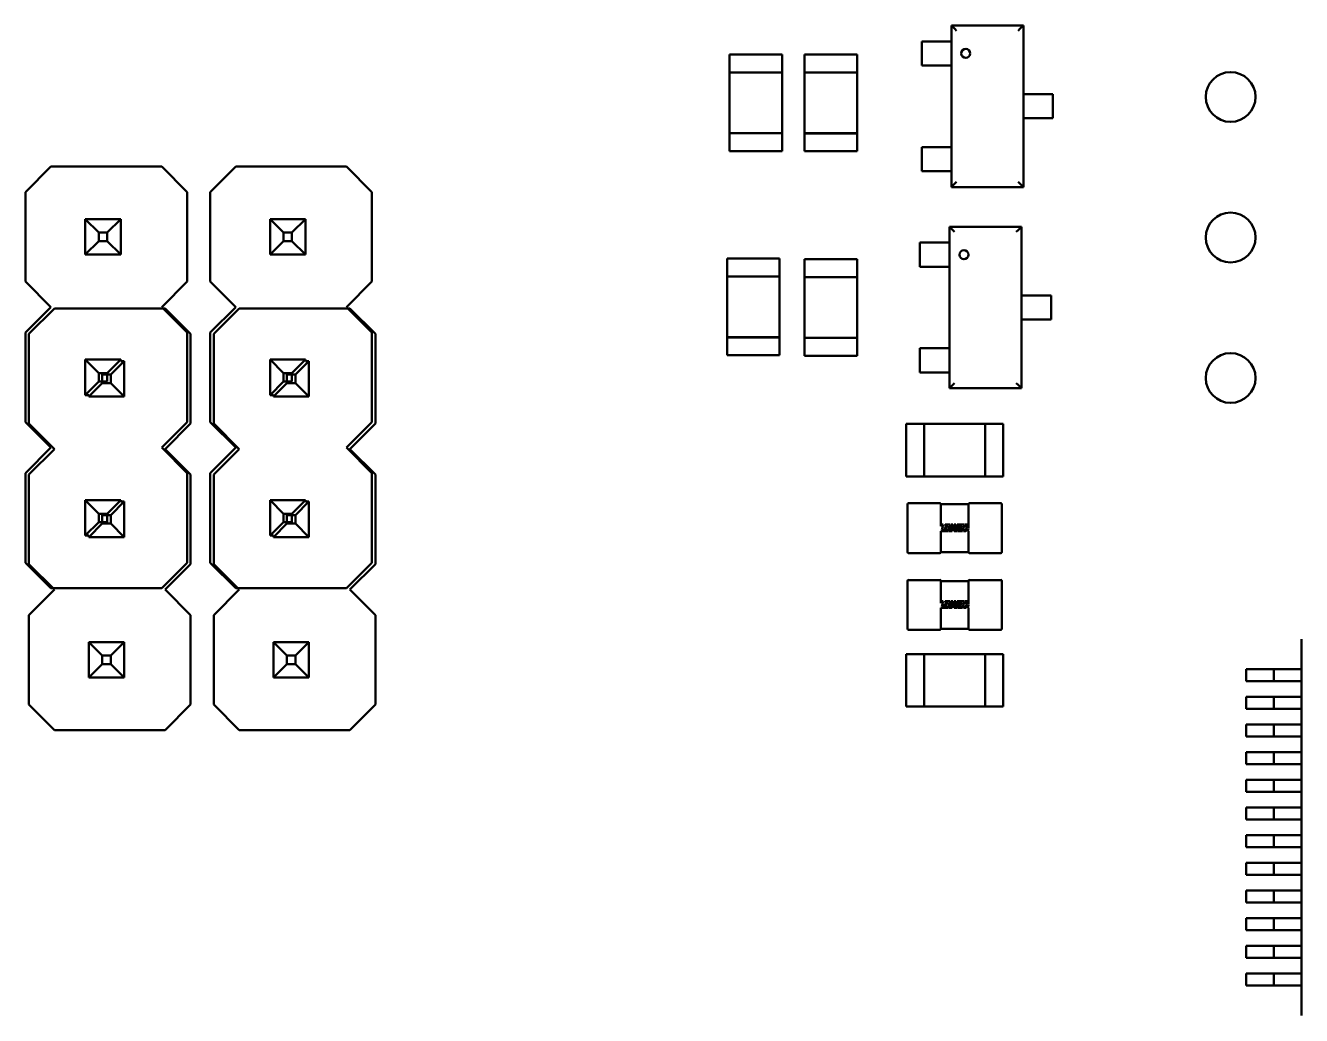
# Model space of a CAD drawing. Header units: millimetres. Extents: x -106 to 841, y -50 to 594.
# Drawn here: x 234.94 to 257.99, y 335.96 to 353.85 of the extents above; entities that cross this region are included whole.
import ezdxf

# ---------------------------------------------------------------- set-up
doc = ezdxf.new("R2010")
doc.units = ezdxf.units.MM
doc.layers.add('Visible (ISO)', color=7, linetype='Continuous', lineweight=50)

msp = doc.modelspace()

# ---------------------------------------------------------------- linework, layer by layer
at = {"layer": 'Visible (ISO)'}
for p, q in [((251.666, 350.929), (251.666, 353.849)), ((251.666, 353.849), (251.727, 353.788)), ((251.666, 353.849), (252.966, 353.849)), ((252.966, 353.849), (252.904, 353.788)), ((252.966, 350.929), (252.966, 353.849)), ((251.759, 353.756), (251.727, 353.788)), ((252.904, 353.788), (252.872, 353.756)), ((251.131, 353.562), (251.288, 353.562)), ((251.131, 353.127), (251.131, 353.562)), ((251.288, 353.562), (251.394, 353.562)), ((251.394, 353.562), (251.435, 353.562)), ((251.542, 353.562), (251.435, 353.562)), ((251.542, 353.562), (251.666, 353.562)), ((251.666, 353.127), (251.666, 353.562)), ((247.658, 353.002), (247.658, 353.326)), ((247.658, 353.326), (248.607, 353.326)), ((248.607, 353.326), (248.607, 353.002)), ((249.013, 353.001), (249.013, 353.325)), ((249.013, 353.325), (249.962, 353.325)), ((249.962, 353.325), (249.962, 353.001)), ((248.607, 353.002), (247.658, 353.002)), ((247.658, 351.902), (247.658, 353.001)), ((247.658, 353.001), (248.607, 353.001)), ((248.607, 353.001), (248.607, 351.902)), ((249.962, 353.001), (249.013, 353.001)), ((249.013, 351.901), (249.013, 353)), ((249.013, 353), (249.962, 353)), ((249.962, 353), (249.962, 351.901)), ((251.131, 353.127), (251.288, 353.127)), ((251.288, 353.127), (251.394, 353.127)), ((251.394, 353.127), (251.435, 353.127)), ((251.542, 353.127), (251.435, 353.127)), ((251.542, 353.127), (251.666, 353.127)), ((252.966, 352.607), (253.09, 352.607)), ((252.966, 352.172), (252.966, 352.607)), ((253.09, 352.607), (253.196, 352.607)), ((253.237, 352.607), (253.196, 352.607)), ((253.344, 352.607), (253.237, 352.607)), ((253.344, 352.607), (253.501, 352.607)), ((253.501, 352.172), (253.501, 352.607)), ((252.966, 352.172), (253.09, 352.172)), ((253.09, 352.172), (253.196, 352.172)), ((253.237, 352.172), (253.196, 352.172)), ((253.344, 352.172), (253.237, 352.172)), ((253.344, 352.172), (253.501, 352.172)), ((248.607, 351.902), (247.658, 351.902)), ((247.658, 351.577), (247.658, 351.901)), ((247.658, 351.901), (248.607, 351.901)), ((248.607, 351.901), (248.607, 351.577)), ((249.962, 351.901), (249.013, 351.901)), ((249.013, 351.576), (249.013, 351.9)), ((249.013, 351.9), (249.962, 351.9)), ((249.962, 351.9), (249.962, 351.576)), ((248.607, 351.577), (247.658, 351.577)), ((249.962, 351.576), (249.013, 351.576)), ((251.131, 351.652), (251.288, 351.652)), ((251.131, 351.217), (251.131, 351.652)), ((251.288, 351.652), (251.394, 351.652)), ((251.394, 351.652), (251.435, 351.652)), ((251.542, 351.652), (251.435, 351.652)), ((251.542, 351.652), (251.666, 351.652)), ((251.666, 351.217), (251.666, 351.652)), ((234.939, 350.84), (235.399, 351.3)), ((237.399, 351.3), (235.399, 351.3)), ((237.399, 351.3), (237.859, 350.84)), ((238.276, 350.84), (238.736, 351.3)), ((240.736, 351.3), (238.736, 351.3)), ((240.736, 351.3), (241.196, 350.84)), ((251.131, 351.217), (251.288, 351.217)), ((251.288, 351.217), (251.394, 351.217)), ((251.394, 351.217), (251.435, 351.217)), ((251.542, 351.217), (251.435, 351.217)), ((251.542, 351.217), (251.666, 351.217)), ((251.666, 350.929), (251.727, 350.991)), ((251.666, 350.929), (252.966, 350.929)), ((251.759, 351.023), (251.727, 350.991)), ((252.872, 351.023), (252.904, 350.991)), ((252.966, 350.929), (252.904, 350.991)), ((234.939, 349.22), (234.939, 350.84)), ((237.859, 350.84), (237.859, 349.22)), ((238.276, 349.22), (238.276, 350.84)), ((241.196, 350.84), (241.196, 349.22)), ((236.019, 350.35), (236.262, 350.106)), ((236.019, 349.71), (236.019, 350.35)), ((236.019, 350.35), (236.659, 350.35)), ((236.659, 350.35), (236.416, 350.106)), ((236.659, 350.35), (236.659, 349.71)), ((239.356, 350.35), (239.599, 350.106)), ((239.356, 349.71), (239.356, 350.35)), ((239.356, 350.35), (239.996, 350.35)), ((239.996, 350.35), (239.752, 350.106)), ((239.996, 350.35), (239.996, 349.71)), ((251.632, 347.292), (251.632, 350.212)), ((251.632, 350.212), (251.693, 350.151)), ((251.632, 350.212), (252.932, 350.212)), ((252.932, 350.212), (252.87, 350.151)), ((252.932, 347.292), (252.932, 350.212)), ((236.262, 349.953), (236.019, 349.71)), ((236.262, 350.106), (236.262, 349.953)), ((236.416, 350.106), (236.262, 350.106)), ((236.262, 349.953), (236.416, 349.953)), ((236.416, 349.953), (236.416, 350.106)), ((236.416, 349.953), (236.659, 349.71)), ((239.599, 349.953), (239.356, 349.71)), ((239.599, 350.106), (239.599, 349.953)), ((239.752, 350.106), (239.599, 350.106)), ((239.599, 349.953), (239.752, 349.953)), ((239.752, 349.953), (239.752, 350.106)), ((239.752, 349.953), (239.996, 349.71)), ((251.725, 350.119), (251.693, 350.151)), ((252.87, 350.151), (252.838, 350.119)), ((236.659, 349.71), (236.019, 349.71)), ((239.996, 349.71), (239.356, 349.71)), ((251.097, 349.925), (251.254, 349.925)), ((251.097, 349.49), (251.097, 349.925)), ((251.254, 349.925), (251.36, 349.925)), ((251.36, 349.925), (251.401, 349.925)), ((251.508, 349.925), (251.401, 349.925)), ((251.508, 349.925), (251.632, 349.925)), ((251.632, 349.49), (251.632, 349.925)), ((247.613, 349.314), (247.613, 349.638)), ((247.613, 349.638), (248.562, 349.638)), ((248.562, 349.638), (248.562, 349.314)), ((249.013, 349.303), (249.013, 349.627)), ((249.013, 349.627), (249.962, 349.627)), ((249.962, 349.627), (249.962, 349.303)), ((251.097, 349.49), (251.254, 349.49)), ((251.254, 349.49), (251.36, 349.49)), ((251.36, 349.49), (251.401, 349.49)), ((251.508, 349.49), (251.401, 349.49)), ((251.508, 349.49), (251.632, 349.49)), ((248.562, 349.314), (247.613, 349.314)), ((247.613, 348.214), (247.613, 349.313)), ((247.613, 349.313), (248.562, 349.313)), ((248.562, 349.313), (248.562, 348.214)), ((249.962, 349.303), (249.013, 349.303)), ((249.013, 348.203), (249.013, 349.302)), ((249.013, 349.302), (249.962, 349.302)), ((249.962, 349.302), (249.962, 348.203)), ((235.399, 348.76), (234.939, 349.22)), ((237.859, 349.22), (237.399, 348.76)), ((238.736, 348.76), (238.276, 349.22)), ((241.196, 349.22), (240.736, 348.76)), ((252.932, 348.97), (253.056, 348.97)), ((252.932, 348.535), (252.932, 348.97)), ((253.056, 348.97), (253.162, 348.97)), ((253.203, 348.97), (253.162, 348.97)), ((253.31, 348.97), (253.203, 348.97)), ((253.31, 348.97), (253.467, 348.97)), ((253.467, 348.535), (253.467, 348.97)), ((234.939, 348.3), (235.399, 348.76)), ((235.002, 348.274), (235.462, 348.734)), ((237.462, 348.734), (235.462, 348.734)), ((237.399, 348.76), (237.859, 348.3)), ((237.462, 348.734), (237.922, 348.274)), ((238.276, 348.3), (238.736, 348.76)), ((238.339, 348.274), (238.799, 348.734)), ((240.799, 348.734), (238.799, 348.734)), ((240.736, 348.76), (241.196, 348.3)), ((240.799, 348.734), (241.259, 348.274)), ((252.932, 348.535), (253.056, 348.535)), ((253.056, 348.535), (253.162, 348.535)), ((253.203, 348.535), (253.162, 348.535)), ((253.31, 348.535), (253.203, 348.535)), ((253.31, 348.535), (253.467, 348.535)), ((234.939, 346.68), (234.939, 348.3)), ((235.002, 346.654), (235.002, 348.274)), ((237.859, 348.3), (237.859, 346.68)), ((237.922, 348.274), (237.922, 346.654)), ((238.276, 346.68), (238.276, 348.3)), ((238.339, 346.654), (238.339, 348.274)), ((241.196, 348.3), (241.196, 346.68)), ((241.259, 348.274), (241.259, 346.654)), ((248.562, 348.214), (247.613, 348.214)), ((247.613, 347.889), (247.613, 348.213)), ((247.613, 348.213), (248.562, 348.213)), ((248.562, 348.213), (248.562, 347.889)), ((249.962, 348.203), (249.013, 348.203)), ((249.013, 347.878), (249.013, 348.202)), ((249.013, 348.202), (249.962, 348.202)), ((249.962, 348.202), (249.962, 347.878)), ((248.562, 347.889), (247.613, 347.889)), ((249.962, 347.878), (249.013, 347.878)), ((251.097, 348.015), (251.254, 348.015)), ((251.097, 347.58), (251.097, 348.015)), ((251.254, 348.015), (251.36, 348.015)), ((251.36, 348.015), (251.401, 348.015)), ((251.508, 348.015), (251.401, 348.015)), ((251.508, 348.015), (251.632, 348.015)), ((251.632, 347.58), (251.632, 348.015)), ((236.019, 347.81), (236.262, 347.566)), ((236.019, 347.17), (236.019, 347.81)), ((236.019, 347.81), (236.659, 347.81)), ((236.659, 347.81), (236.416, 347.566)), ((236.722, 347.784), (236.479, 347.541)), ((236.659, 347.81), (236.659, 347.784)), ((236.659, 347.784), (236.722, 347.784)), ((236.722, 347.784), (236.722, 347.144)), ((239.356, 347.81), (239.599, 347.566)), ((239.356, 347.17), (239.356, 347.81)), ((239.356, 347.81), (239.996, 347.81)), ((239.996, 347.81), (239.752, 347.566)), ((240.059, 347.784), (239.815, 347.541)), ((239.996, 347.81), (239.996, 347.784)), ((239.996, 347.784), (240.059, 347.784)), ((240.059, 347.784), (240.059, 347.144)), ((236.262, 347.413), (236.019, 347.17)), ((236.262, 347.566), (236.262, 347.413)), ((236.416, 347.566), (236.262, 347.566)), ((236.262, 347.413), (236.416, 347.413)), ((236.325, 347.541), (236.325, 347.387)), ((236.479, 347.541), (236.325, 347.541)), ((236.416, 347.413), (236.416, 347.566)), ((236.479, 347.387), (236.479, 347.541)), ((239.599, 347.413), (239.356, 347.17)), ((239.599, 347.566), (239.599, 347.413)), ((239.752, 347.566), (239.599, 347.566)), ((239.599, 347.413), (239.752, 347.413)), ((239.662, 347.541), (239.662, 347.387)), ((239.815, 347.541), (239.662, 347.541)), ((239.752, 347.413), (239.752, 347.566)), ((239.815, 347.387), (239.815, 347.541)), ((251.097, 347.58), (251.254, 347.58)), ((251.254, 347.58), (251.36, 347.58)), ((251.36, 347.58), (251.401, 347.58)), ((251.508, 347.58), (251.401, 347.58)), ((251.508, 347.58), (251.632, 347.58)), ((236.082, 347.17), (236.019, 347.17)), ((236.325, 347.387), (236.082, 347.144)), ((236.082, 347.144), (236.082, 347.17)), ((236.325, 347.387), (236.479, 347.387)), ((236.479, 347.387), (236.722, 347.144)), ((239.419, 347.17), (239.356, 347.17)), ((239.662, 347.387), (239.419, 347.144)), ((239.419, 347.144), (239.419, 347.17)), ((239.662, 347.387), (239.815, 347.387)), ((239.815, 347.387), (240.059, 347.144)), ((251.632, 347.292), (251.693, 347.354)), ((251.632, 347.292), (252.932, 347.292)), ((251.725, 347.386), (251.693, 347.354)), ((252.838, 347.386), (252.87, 347.354)), ((252.932, 347.292), (252.87, 347.354)), ((236.722, 347.144), (236.082, 347.144)), ((240.059, 347.144), (239.419, 347.144)), ((235.399, 346.22), (234.939, 346.68)), ((235.462, 346.194), (235.002, 346.654)), ((237.859, 346.68), (237.399, 346.22)), ((237.922, 346.654), (237.462, 346.194)), ((238.736, 346.22), (238.276, 346.68)), ((238.799, 346.194), (238.339, 346.654)), ((241.196, 346.68), (240.736, 346.22)), ((241.259, 346.654), (240.799, 346.194)), ((250.851, 345.7), (250.851, 346.649)), ((250.851, 346.649), (251.175, 346.649)), ((251.175, 346.649), (251.175, 345.7)), ((251.176, 345.7), (251.176, 346.649)), ((251.176, 346.649), (252.275, 346.649)), ((252.275, 346.649), (252.275, 345.7)), ((252.276, 345.7), (252.276, 346.649)), ((252.276, 346.649), (252.6, 346.649)), ((252.6, 346.649), (252.6, 345.7)), ((234.939, 345.76), (235.399, 346.22)), ((235.002, 345.734), (235.462, 346.194)), ((237.399, 346.22), (237.859, 345.76)), ((237.462, 346.194), (237.922, 345.734)), ((238.276, 345.76), (238.736, 346.22)), ((238.339, 345.734), (238.799, 346.194)), ((240.736, 346.22), (241.196, 345.76)), ((240.799, 346.194), (241.259, 345.734)), ((234.939, 344.14), (234.939, 345.76)), ((235.002, 344.114), (235.002, 345.734)), ((237.859, 345.76), (237.859, 344.14)), ((237.922, 345.734), (237.922, 344.114)), ((238.276, 344.14), (238.276, 345.76)), ((238.339, 344.114), (238.339, 345.734)), ((241.196, 345.76), (241.196, 344.14)), ((241.259, 345.734), (241.259, 344.114)), ((251.175, 345.7), (250.851, 345.7)), ((252.275, 345.7), (251.176, 345.7)), ((252.6, 345.7), (252.276, 345.7)), ((236.019, 345.27), (236.262, 345.026)), ((236.019, 344.63), (236.019, 345.27)), ((236.019, 345.27), (236.659, 345.27)), ((236.659, 345.27), (236.416, 345.026)), ((236.722, 345.244), (236.479, 345.001)), ((236.659, 345.27), (236.659, 345.244)), ((236.659, 345.244), (236.722, 345.244)), ((236.722, 345.244), (236.722, 344.604)), ((239.356, 345.27), (239.599, 345.026)), ((239.356, 344.63), (239.356, 345.27)), ((239.356, 345.27), (239.996, 345.27)), ((239.996, 345.27), (239.752, 345.026)), ((240.059, 345.244), (239.815, 345.001)), ((239.996, 345.27), (239.996, 345.244)), ((239.996, 345.244), (240.059, 345.244)), ((240.059, 345.244), (240.059, 344.604)), ((250.876, 344.333), (250.876, 345.196)), ((250.894, 345.214), (251.457, 345.214)), ((251.476, 345.196), (251.976, 345.196)), ((251.476, 345.177), (251.476, 345.196)), ((251.476, 344.798), (251.476, 345.177)), ((251.976, 345.177), (251.976, 345.196)), ((251.976, 344.772), (251.976, 345.177)), ((251.994, 345.214), (252.557, 345.214)), ((252.576, 345.196), (252.576, 344.333)), ((236.262, 344.873), (236.019, 344.63)), ((236.262, 345.026), (236.262, 344.873)), ((236.416, 345.026), (236.262, 345.026)), ((236.262, 344.873), (236.416, 344.873)), ((236.325, 345.001), (236.325, 344.847)), ((236.479, 345.001), (236.325, 345.001)), ((236.416, 344.873), (236.416, 345.026)), ((236.479, 344.847), (236.479, 345.001)), ((239.599, 344.873), (239.356, 344.63)), ((239.599, 345.026), (239.599, 344.873)), ((239.752, 345.026), (239.599, 345.026)), ((239.599, 344.873), (239.752, 344.873)), ((239.662, 345.001), (239.662, 344.847)), ((239.815, 345.001), (239.662, 345.001)), ((239.752, 344.873), (239.752, 345.026)), ((239.815, 344.847), (239.815, 345.001)), ((236.082, 344.63), (236.019, 344.63)), ((236.325, 344.847), (236.082, 344.604)), ((236.082, 344.604), (236.082, 344.63)), ((236.325, 344.847), (236.479, 344.847)), ((236.479, 344.847), (236.722, 344.604)), ((239.419, 344.63), (239.356, 344.63)), ((239.662, 344.847), (239.419, 344.604)), ((239.419, 344.604), (239.419, 344.63)), ((239.662, 344.847), (239.815, 344.847)), ((239.815, 344.847), (240.059, 344.604)), ((251.485, 344.83), (251.475, 344.795)), ((251.475, 344.71), (251.611, 344.71)), ((251.476, 344.352), (251.476, 344.71)), ((251.519, 344.83), (251.485, 344.83)), ((251.491, 344.733), (251.519, 344.83)), ((251.528, 344.733), (251.491, 344.733)), ((251.583, 344.732), (251.528, 344.733)), ((251.544, 344.777), (251.538, 344.755)), ((251.538, 344.755), (251.59, 344.755)), ((251.596, 344.777), (251.544, 344.777)), ((251.554, 344.83), (251.548, 344.807)), ((251.548, 344.807), (251.604, 344.807)), ((251.645, 344.83), (251.554, 344.83)), ((251.59, 344.755), (251.583, 344.732)), ((251.604, 344.807), (251.596, 344.777)), ((251.611, 344.71), (251.645, 344.83)), ((251.66, 344.83), (251.625, 344.71)), ((251.625, 344.71), (251.678, 344.71)), ((251.716, 344.83), (251.659, 344.722)), ((251.659, 344.722), (251.69, 344.83)), ((251.69, 344.83), (251.66, 344.83)), ((251.678, 344.71), (251.72, 344.795)), ((251.748, 344.83), (251.716, 344.83)), ((251.72, 344.795), (251.716, 344.71)), ((251.716, 344.71), (251.767, 344.71)), ((251.773, 344.83), (251.742, 344.723)), ((251.742, 344.723), (251.748, 344.83)), ((251.767, 344.71), (251.795, 344.807)), ((251.903, 344.83), (251.773, 344.83)), ((251.786, 344.732), (251.779, 344.71)), ((251.779, 344.71), (251.868, 344.71)), ((251.84, 344.732), (251.786, 344.732)), ((251.795, 344.807), (251.862, 344.807)), ((251.802, 344.777), (251.795, 344.755)), ((251.795, 344.755), (251.847, 344.755)), ((251.853, 344.777), (251.802, 344.777)), ((251.847, 344.755), (251.84, 344.732)), ((251.862, 344.807), (251.853, 344.777)), ((251.868, 344.71), (251.903, 344.83)), ((251.943, 344.765), (251.887, 344.71)), ((251.887, 344.71), (251.926, 344.71)), ((251.953, 344.83), (251.916, 344.83)), ((251.916, 344.83), (251.943, 344.765)), ((251.926, 344.71), (251.976, 344.76)), ((251.976, 344.77), (251.953, 344.83)), ((251.976, 344.757), (251.963, 344.71)), ((251.963, 344.71), (251.976, 344.71)), ((251.976, 344.754), (251.976, 344.759)), ((251.976, 344.352), (251.976, 344.71)), ((236.722, 344.604), (236.082, 344.604)), ((240.059, 344.604), (239.419, 344.604)), ((251.457, 344.314), (250.894, 344.314)), ((251.476, 344.333), (251.476, 344.352)), ((251.976, 344.333), (251.476, 344.333)), ((251.976, 344.333), (251.976, 344.352)), ((252.557, 344.314), (251.994, 344.314)), ((235.399, 343.68), (234.939, 344.14)), ((235.462, 343.654), (235.002, 344.114)), ((237.859, 344.14), (237.399, 343.68)), ((237.922, 344.114), (237.462, 343.654)), ((238.736, 343.68), (238.276, 344.14)), ((238.799, 343.654), (238.339, 344.114)), ((241.196, 344.14), (240.736, 343.68)), ((241.259, 344.114), (240.799, 343.654)), ((250.876, 342.946), (250.876, 343.809)), ((250.894, 343.827), (251.457, 343.827)), ((251.476, 343.809), (251.976, 343.809)), ((251.476, 343.79), (251.476, 343.809)), ((251.476, 343.411), (251.476, 343.79)), ((251.976, 343.79), (251.976, 343.809)), ((251.976, 343.385), (251.976, 343.79)), ((251.994, 343.827), (252.557, 343.827)), ((252.576, 343.809), (252.576, 342.946)), ((235.002, 343.194), (235.462, 343.654)), ((235.399, 343.68), (237.399, 343.68)), ((237.462, 343.654), (237.922, 343.194)), ((238.339, 343.194), (238.799, 343.654)), ((238.736, 343.68), (240.736, 343.68)), ((240.799, 343.654), (241.259, 343.194)), ((251.485, 343.443), (251.475, 343.408)), ((251.475, 343.323), (251.611, 343.323)), ((251.476, 342.965), (251.476, 343.323)), ((251.519, 343.443), (251.485, 343.443)), ((251.491, 343.346), (251.519, 343.443)), ((251.528, 343.346), (251.491, 343.346)), ((251.583, 343.346), (251.528, 343.346)), ((251.544, 343.39), (251.538, 343.368)), ((251.538, 343.368), (251.59, 343.368)), ((251.596, 343.39), (251.544, 343.39)), ((251.554, 343.443), (251.548, 343.42)), ((251.548, 343.42), (251.604, 343.42)), ((251.645, 343.443), (251.554, 343.443)), ((251.59, 343.368), (251.583, 343.346)), ((251.604, 343.42), (251.596, 343.39)), ((251.611, 343.323), (251.645, 343.443)), ((251.66, 343.443), (251.625, 343.323)), ((251.625, 343.323), (251.678, 343.323)), ((251.716, 343.443), (251.659, 343.335)), ((251.659, 343.335), (251.69, 343.443)), ((251.69, 343.443), (251.66, 343.443)), ((251.678, 343.323), (251.72, 343.409)), ((251.748, 343.443), (251.716, 343.443)), ((251.72, 343.409), (251.716, 343.323)), ((251.716, 343.323), (251.767, 343.323)), ((251.773, 343.443), (251.742, 343.336)), ((251.742, 343.336), (251.748, 343.443)), ((251.767, 343.323), (251.795, 343.42)), ((251.903, 343.443), (251.773, 343.443)), ((251.786, 343.346), (251.779, 343.323)), ((251.779, 343.323), (251.868, 343.323)), ((251.84, 343.346), (251.786, 343.346)), ((251.795, 343.42), (251.862, 343.42)), ((251.802, 343.39), (251.795, 343.368)), ((251.795, 343.368), (251.847, 343.368)), ((251.853, 343.39), (251.802, 343.39)), ((251.847, 343.368), (251.84, 343.346)), ((251.862, 343.42), (251.853, 343.39)), ((251.868, 343.323), (251.903, 343.443)), ((251.943, 343.378), (251.887, 343.323)), ((251.887, 343.323), (251.926, 343.323)), ((251.953, 343.443), (251.916, 343.443)), ((251.916, 343.443), (251.943, 343.378)), ((251.926, 343.323), (251.976, 343.373)), ((251.976, 343.384), (251.953, 343.443)), ((251.976, 343.37), (251.963, 343.323)), ((251.963, 343.323), (251.976, 343.323)), ((251.976, 343.367), (251.976, 343.372)), ((251.976, 342.965), (251.976, 343.323)), ((235.002, 341.574), (235.002, 343.194)), ((237.922, 343.194), (237.922, 341.574)), ((238.339, 341.574), (238.339, 343.194)), ((241.259, 343.194), (241.259, 341.574)), ((251.457, 342.927), (250.894, 342.927)), ((251.476, 342.946), (251.476, 342.965)), ((251.976, 342.946), (251.476, 342.946)), ((251.976, 342.946), (251.976, 342.965)), ((252.557, 342.927), (251.994, 342.927)), ((236.082, 342.704), (236.325, 342.461)), ((236.082, 342.064), (236.082, 342.704)), ((236.082, 342.704), (236.722, 342.704)), ((236.722, 342.704), (236.479, 342.461)), ((236.722, 342.704), (236.722, 342.064)), ((239.419, 342.704), (239.662, 342.461)), ((239.419, 342.064), (239.419, 342.704)), ((239.419, 342.704), (240.059, 342.704)), ((240.059, 342.704), (239.815, 342.461)), ((240.059, 342.704), (240.059, 342.064)), ((257.991, 342.756), (257.991, 342.216)), ((236.325, 342.461), (236.325, 342.307)), ((236.479, 342.461), (236.325, 342.461)), ((236.479, 342.307), (236.479, 342.461)), ((239.662, 342.461), (239.662, 342.307)), ((239.815, 342.461), (239.662, 342.461)), ((239.815, 342.307), (239.815, 342.461)), ((250.851, 341.539), (250.851, 342.488)), ((250.851, 342.488), (251.175, 342.488)), ((251.175, 342.488), (251.175, 341.539)), ((251.176, 341.539), (251.176, 342.488)), ((251.176, 342.488), (252.275, 342.488)), ((252.275, 342.488), (252.275, 341.539)), ((252.276, 341.539), (252.276, 342.488)), ((252.276, 342.488), (252.6, 342.488)), ((252.6, 342.488), (252.6, 341.539)), ((236.325, 342.307), (236.082, 342.064)), ((236.325, 342.307), (236.479, 342.307)), ((236.479, 342.307), (236.722, 342.064)), ((239.662, 342.307), (239.419, 342.064)), ((239.662, 342.307), (239.815, 342.307)), ((239.815, 342.307), (240.059, 342.064)), ((257.391, 342.216), (256.991, 342.216)), ((256.991, 342.216), (256.991, 341.996)), ((257.491, 342.216), (257.391, 342.216)), ((257.491, 342.216), (257.691, 342.216)), ((257.491, 342.216), (257.491, 341.996)), ((257.991, 342.216), (257.691, 342.216)), ((257.991, 342.216), (257.991, 341.996)), ((236.722, 342.064), (236.082, 342.064)), ((240.059, 342.064), (239.419, 342.064)), ((257.391, 341.996), (256.991, 341.996)), ((257.491, 341.996), (257.391, 341.996)), ((257.491, 341.996), (257.691, 341.996)), ((257.991, 341.996), (257.691, 341.996)), ((257.991, 341.996), (257.991, 341.716)), ((257.391, 341.716), (256.991, 341.716)), ((256.991, 341.716), (256.991, 341.496)), ((257.491, 341.716), (257.391, 341.716)), ((257.491, 341.716), (257.691, 341.716)), ((257.491, 341.716), (257.491, 341.496)), ((257.991, 341.716), (257.691, 341.716)), ((257.991, 341.716), (257.991, 341.496)), ((235.462, 341.114), (235.002, 341.574)), ((237.922, 341.574), (237.462, 341.114)), ((238.799, 341.114), (238.339, 341.574)), ((241.259, 341.574), (240.799, 341.114)), ((251.175, 341.539), (250.851, 341.539)), ((252.275, 341.539), (251.176, 341.539)), ((252.6, 341.539), (252.276, 341.539)), ((257.391, 341.496), (256.991, 341.496)), ((257.491, 341.496), (257.391, 341.496)), ((257.491, 341.496), (257.691, 341.496)), ((257.991, 341.496), (257.691, 341.496)), ((257.991, 341.496), (257.991, 341.216)), ((257.391, 341.216), (256.991, 341.216)), ((256.991, 341.216), (256.991, 340.996)), ((257.491, 341.216), (257.391, 341.216)), ((257.491, 341.216), (257.691, 341.216)), ((257.491, 341.216), (257.491, 340.996)), ((257.991, 341.216), (257.691, 341.216)), ((257.991, 341.216), (257.991, 340.996)), ((235.462, 341.114), (237.462, 341.114)), ((238.799, 341.114), (240.799, 341.114)), ((257.391, 340.996), (256.991, 340.996)), ((257.491, 340.996), (257.391, 340.996)), ((257.491, 340.996), (257.691, 340.996)), ((257.991, 340.996), (257.691, 340.996)), ((257.991, 340.996), (257.991, 340.716)), ((257.391, 340.716), (256.991, 340.716)), ((256.991, 340.716), (256.991, 340.496)), ((257.491, 340.716), (257.391, 340.716)), ((257.491, 340.716), (257.691, 340.716)), ((257.491, 340.716), (257.491, 340.496)), ((257.991, 340.716), (257.691, 340.716)), ((257.991, 340.716), (257.991, 340.496)), ((257.391, 340.496), (256.991, 340.496)), ((257.491, 340.496), (257.391, 340.496)), ((257.491, 340.496), (257.691, 340.496)), ((257.991, 340.496), (257.691, 340.496)), ((257.991, 340.496), (257.991, 340.216)), ((257.391, 340.216), (256.991, 340.216)), ((256.991, 340.216), (256.991, 339.996)), ((257.491, 340.216), (257.391, 340.216)), ((257.491, 340.216), (257.691, 340.216)), ((257.491, 340.216), (257.491, 339.996)), ((257.991, 340.216), (257.691, 340.216)), ((257.991, 340.216), (257.991, 339.996)), ((257.391, 339.996), (256.991, 339.996)), ((257.491, 339.996), (257.391, 339.996)), ((257.491, 339.996), (257.691, 339.996)), ((257.991, 339.996), (257.691, 339.996)), ((257.991, 339.996), (257.991, 339.716)), ((257.391, 339.716), (256.991, 339.716)), ((256.991, 339.716), (256.991, 339.496)), ((257.491, 339.716), (257.391, 339.716)), ((257.491, 339.716), (257.691, 339.716)), ((257.491, 339.716), (257.491, 339.496)), ((257.991, 339.716), (257.691, 339.716)), ((257.991, 339.716), (257.991, 339.496)), ((257.391, 339.496), (256.991, 339.496)), ((257.491, 339.496), (257.391, 339.496)), ((257.491, 339.496), (257.691, 339.496)), ((257.991, 339.496), (257.691, 339.496)), ((257.991, 339.496), (257.991, 339.216)), ((257.391, 339.216), (256.991, 339.216)), ((256.991, 339.216), (256.991, 338.996)), ((257.491, 339.216), (257.391, 339.216)), ((257.491, 339.216), (257.691, 339.216)), ((257.491, 339.216), (257.491, 338.996)), ((257.991, 339.216), (257.691, 339.216)), ((257.991, 339.216), (257.991, 338.996)), ((257.391, 338.996), (256.991, 338.996)), ((257.491, 338.996), (257.391, 338.996)), ((257.491, 338.996), (257.691, 338.996)), ((257.991, 338.996), (257.691, 338.996)), ((257.991, 338.996), (257.991, 338.716)), ((257.391, 338.716), (256.991, 338.716)), ((256.991, 338.716), (256.991, 338.496)), ((257.491, 338.716), (257.391, 338.716)), ((257.491, 338.716), (257.691, 338.716)), ((257.491, 338.716), (257.491, 338.496)), ((257.991, 338.716), (257.691, 338.716)), ((257.991, 338.716), (257.991, 338.496)), ((257.391, 338.496), (256.991, 338.496)), ((257.491, 338.496), (257.391, 338.496)), ((257.491, 338.496), (257.691, 338.496)), ((257.991, 338.496), (257.691, 338.496)), ((257.991, 338.496), (257.991, 338.216)), ((257.391, 338.216), (256.991, 338.216)), ((256.991, 338.216), (256.991, 337.996)), ((257.491, 338.216), (257.391, 338.216)), ((257.491, 338.216), (257.691, 338.216)), ((257.491, 338.216), (257.491, 337.996)), ((257.991, 338.216), (257.691, 338.216)), ((257.991, 338.216), (257.991, 337.996)), ((257.391, 337.996), (256.991, 337.996)), ((257.491, 337.996), (257.391, 337.996)), ((257.491, 337.996), (257.691, 337.996)), ((257.991, 337.996), (257.691, 337.996)), ((257.991, 337.996), (257.991, 337.716)), ((257.391, 337.716), (256.991, 337.716)), ((256.991, 337.716), (256.991, 337.496)), ((257.491, 337.716), (257.391, 337.716)), ((257.491, 337.716), (257.691, 337.716)), ((257.491, 337.716), (257.491, 337.496)), ((257.991, 337.716), (257.691, 337.716)), ((257.991, 337.716), (257.991, 337.496)), ((257.391, 337.496), (256.991, 337.496)), ((257.491, 337.496), (257.391, 337.496)), ((257.491, 337.496), (257.691, 337.496)), ((257.991, 337.496), (257.691, 337.496)), ((257.991, 337.496), (257.991, 337.216)), ((257.391, 337.216), (256.991, 337.216)), ((256.991, 337.216), (256.991, 336.996)), ((257.491, 337.216), (257.391, 337.216)), ((257.491, 337.216), (257.691, 337.216)), ((257.491, 337.216), (257.491, 336.996)), ((257.991, 337.216), (257.691, 337.216)), ((257.991, 337.216), (257.991, 336.996)), ((257.391, 336.996), (256.991, 336.996)), ((257.491, 336.996), (257.391, 336.996)), ((257.491, 336.996), (257.691, 336.996)), ((257.991, 336.996), (257.691, 336.996)), ((257.991, 336.996), (257.991, 336.716)), ((257.391, 336.716), (256.991, 336.716)), ((256.991, 336.716), (256.991, 336.496)), ((257.491, 336.716), (257.391, 336.716)), ((257.491, 336.716), (257.691, 336.716)), ((257.491, 336.716), (257.491, 336.496)), ((257.991, 336.716), (257.691, 336.716)), ((257.991, 336.716), (257.991, 336.496)), ((257.391, 336.496), (256.991, 336.496)), ((257.491, 336.496), (257.391, 336.496)), ((257.491, 336.496), (257.691, 336.496)), ((257.991, 336.496), (257.691, 336.496)), ((257.991, 336.496), (257.991, 335.956))]:
    msp.add_line(p, q, dxfattribs=at)
for centre, radius in [((251.926, 353.344), 0.0812), ((256.711, 352.558), 0.45), ((256.711, 350.018), 0.45), ((251.892, 349.707), 0.0812), ((256.711, 347.478), 0.45)]:
    msp.add_circle(centre, radius, dxfattribs=at)
for centre, start, end in [((250.894, 345.196), 90, 180), ((251.457, 345.196), 0, 90), ((251.994, 345.196), 90, 180), ((252.557, 345.196), 0, 90), ((250.894, 344.333), 180, 270), ((251.457, 344.333), 270, 0), ((251.994, 344.333), 180, 270), ((252.557, 344.333), 270, 0), ((250.894, 343.809), 90, 180), ((251.457, 343.809), 0, 90), ((251.994, 343.809), 90, 180), ((252.557, 343.809), 0, 90), ((250.894, 342.946), 180, 270), ((251.457, 342.946), 270, 0), ((251.994, 342.946), 180, 270), ((252.557, 342.946), 270, 0)]:
    msp.add_arc(centre, 0.0187, start, end, dxfattribs=at)

doc.saveas('drawing.dxf')
